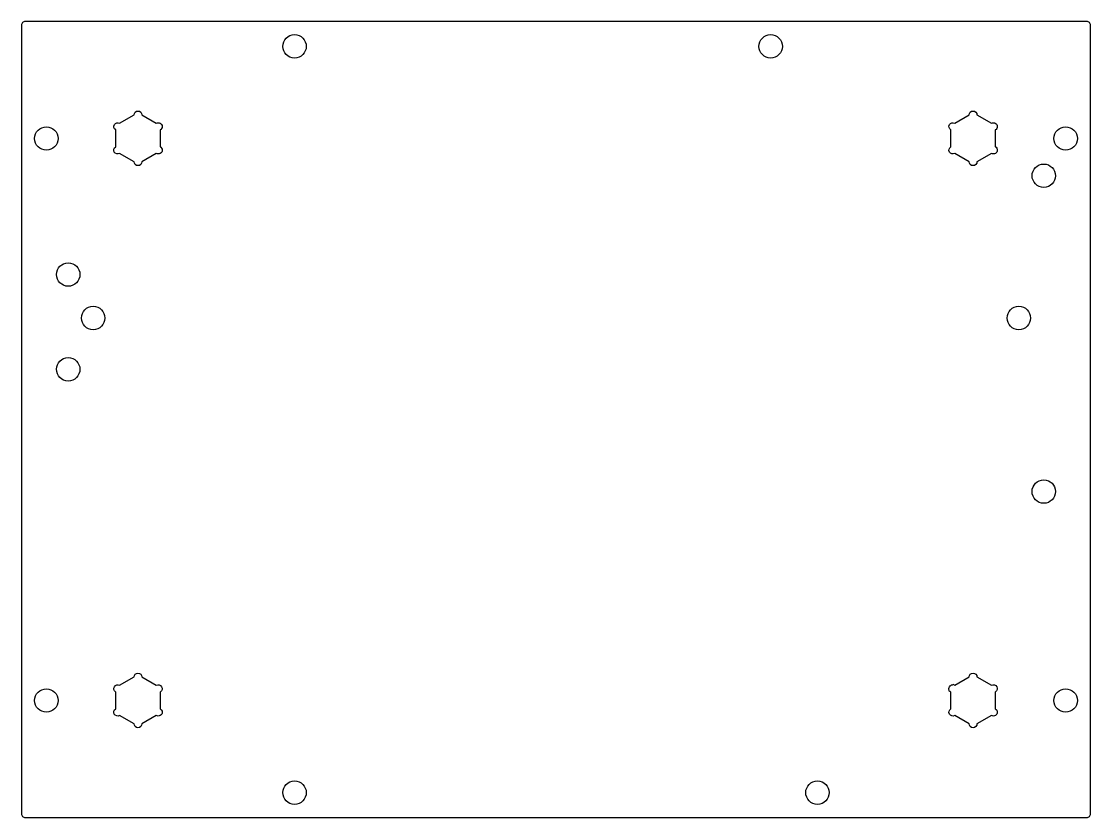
# Model space of a CAD drawing. Header units: millimetres. Extents: x 63 to 200, y 32 to 134.
import ezdxf

# ---------------------------------------------------------------- set-up
doc = ezdxf.new("R2010")
doc.units = ezdxf.units.MM

msp = doc.modelspace()

# ---------------------------------------------------------------- linework, layer by layer
for points in [[(62.7, 33, 0.414214), (63.2, 32.5), (199.2, 32.5, 0.414214), (199.7, 33), (199.7, 134, 0.414214), (199.2, 134.5), (63.2, 134.5, 0.414214), (62.7, 134)], [(77.14, 116.52), (75.29, 117.58, -1), (74.79, 118.45), (74.79, 120.59, -1), (75.29, 121.45), (77.14, 122.52, -1), (78.14, 122.52), (79.99, 121.45, -1), (80.49, 120.59), (80.49, 118.45, -1), (79.99, 117.58), (78.14, 116.52, -1)], [(184.14, 116.52), (182.29, 117.58, -1), (181.79, 118.45), (181.79, 120.59, -1), (182.29, 121.45), (184.14, 122.52, -1), (185.14, 122.52), (186.99, 121.45, -1), (187.49, 120.59), (187.49, 118.45, -1), (186.99, 117.58), (185.14, 116.52, -1)], [(77.14, 44.52), (75.29, 45.58, -1), (74.79, 46.45), (74.79, 48.59, -1), (75.29, 49.45), (77.14, 50.52, -1), (78.14, 50.52), (79.99, 49.45, -1), (80.49, 48.59), (80.49, 46.45, -1), (79.99, 45.58), (78.14, 44.52, -1)], [(182.29, 49.45), (184.14, 50.52, -1), (185.14, 50.52), (186.99, 49.45, -1), (187.49, 48.59), (187.49, 46.45, -1), (186.99, 45.58), (185.14, 44.52, -1), (184.14, 44.52), (182.29, 45.58, -1), (181.79, 46.45), (181.79, 48.59), (181.54, 48.73), (181.59, 48.81, -0.517638), (182, 49.52), (182.04, 49.6)]]:
    msp.add_lwpolyline(points, format="xyb", close=True)
for centre in [(97.7, 131.3), (158.7, 131.3), (65.9, 119.5), (196.5, 119.5), (193.7, 114.73), (68.7, 102.07), (71.9, 96.5), (190.5, 96.5), (68.7, 89.93), (193.7, 74.27), (65.9, 47.5), (196.5, 47.5), (97.7, 35.7), (164.7, 35.7)]:
    msp.add_circle(centre, 1.5)

doc.saveas('drawing.dxf')
